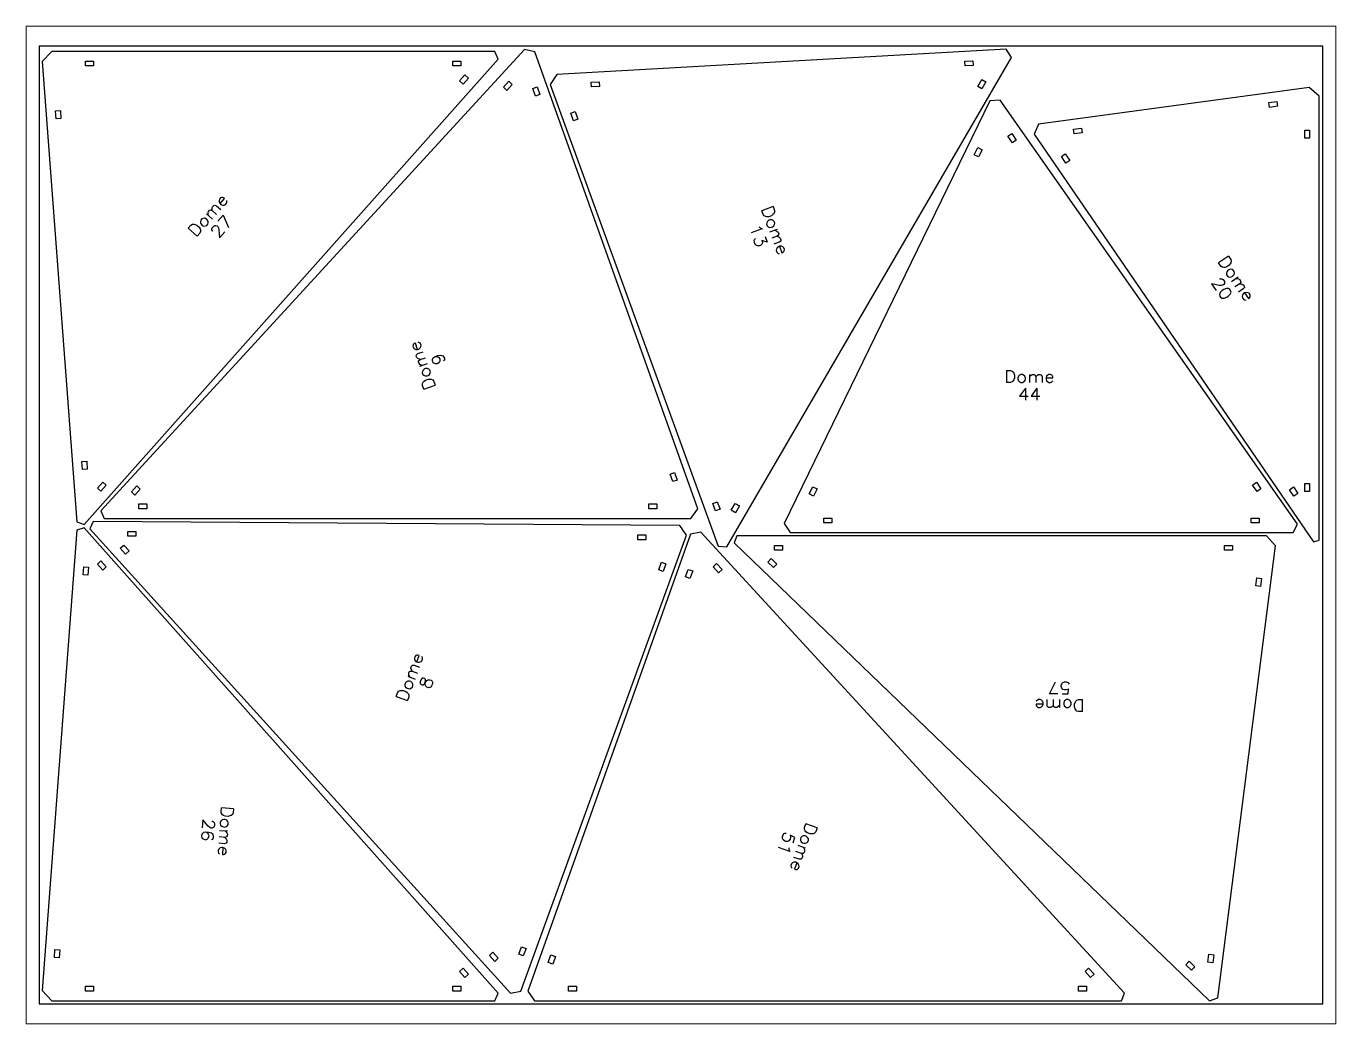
# Paper-space layout 'Layout' of a CAD drawing. Header units: millimetres, sheet in inches. Extents: x 0 to 10.5, y 0 to 8.
# The model-space entities are those that its viewports show. They can reach past a viewport. Long polylines and large blocks are cut down to what shows.
import ezdxf

# ---------------------------------------------------------------- set-up
doc = ezdxf.new("R2010")
doc.units = ezdxf.units.MM
doc.header["$MEASUREMENT"] = 0
for name, color, linetype, true_color in [('dome_cuts', 1, 'Continuous', 0xff0000), ('dome_marks', 2, 'Continuous', 0xffff00), ('Sheet', 18, 'Continuous', 0x000000)]:
    doc.layers.add(name, color=color, linetype=linetype, true_color=true_color)

msp = doc.modelspace()

# ---------------------------------------------------------------- linework, layer by layer
at = {"layer": 'dome_cuts', "color": 1, "true_color": 0xff0000}
for points in [[(28.21, 298.82), (286.16, 588.88), (284.03, 593.63), (7.88, 593.63), (2, 587.3), (23.51, 300.4)], [(34.03, 587.63), (34.03, 584.63), (29.03, 584.63), (29.03, 587.63)], [(410.41, 308.62), (309.01, 593.42), (302.58, 594.73), (38.45, 307.32), (40.51, 302.64), (406.19, 302.64)], [(262.83, 587.63), (262.83, 584.63), (257.83, 584.63), (257.83, 587.63)], [(318.41, 572.97), (423.1, 285.35), (428.46, 284.87), (605.85, 589.87), (602.7, 595), (322.58, 579.29)], [(581.92, 587.83), (582.09, 584.83), (577.09, 584.55), (576.93, 587.55)], [(264.26, 573.29), (262.02, 575.29), (265.34, 579.02), (267.59, 577.03)], [(292.69, 575.09), (294.89, 573.06), (291.51, 569.38), (289.3, 571.41)], [(312.12, 566.77), (309.3, 565.77), (307.62, 570.48), (310.45, 571.48)], [(349.02, 574.77), (349.19, 571.77), (344.2, 571.49), (344.03, 574.49)], [(587.51, 570.28), (584.92, 571.79), (587.43, 576.11), (590.03, 574.6)], [(620.09, 542.14), (794.05, 288.04), (797.64, 289.15), (797.64, 565.74), (791.35, 571.23), (622.8, 548.24)], [(467.92, 293.76), (781.45, 293.76), (784.15, 298.96), (598.82, 563.26), (592.4, 562.75), (464.34, 299.47)], [(10.31, 556.68), (13.3, 556.91), (13.68, 551.92), (10.69, 551.7)], [(331.28, 555.15), (334.1, 556.18), (335.81, 551.48), (332.99, 550.45)], [(771.2, 562.42), (771.61, 559.45), (766.65, 558.78), (766.25, 561.75)], [(608.92, 538.41), (606.46, 536.69), (603.59, 540.78), (606.05, 542.5)], [(649.52, 545.83), (649.93, 542.86), (644.97, 542.18), (644.57, 545.15)], [(791.64, 539.59), (788.64, 539.59), (788.64, 544.59), (791.64, 544.59)], [(584.93, 533.67), (587.62, 532.36), (585.44, 527.87), (582.74, 529.18)], [(636.99, 528.08), (639.47, 529.78), (642.29, 525.65), (639.82, 523.96)], [(26.7, 338.13), (29.69, 338.36), (30.06, 333.37), (27.07, 333.15)], [(397.66, 326.53), (394.84, 325.53), (393.16, 330.24), (395.99, 331.24)], [(38.6, 319.53), (36.36, 321.53), (39.68, 325.26), (41.92, 323.27)], [(60.9, 322.87), (63.11, 320.84), (59.72, 317.16), (57.52, 319.19)], [(482.14, 322.33), (484.83, 321.02), (482.65, 316.52), (479.95, 317.84)], [(761.36, 321.02), (758.9, 319.29), (756.03, 323.39), (758.49, 325.11)], [(779.1, 320.5), (781.58, 322.19), (784.4, 318.06), (781.93, 316.37)], [(791.64, 319.38), (788.64, 319.38), (788.64, 324.38), (791.64, 324.38)], [(62.15, 308.64), (62.15, 311.64), (67.15, 311.64), (67.15, 308.64)], [(380.04, 308.64), (380.04, 311.64), (385.04, 311.64), (385.04, 308.64)], [(419.79, 311.98), (422.61, 313), (424.32, 308.31), (421.5, 307.28)], [(433.91, 306.17), (431.31, 307.68), (433.83, 312), (436.42, 310.5)], [(489.07, 299.76), (489.07, 302.76), (494.07, 302.76), (494.07, 299.76)], [(755.3, 299.76), (755.3, 302.76), (760.3, 302.76), (760.3, 299.76)], [(23.51, 295.22), (2, 8.33), (7.88, 2), (284.03, 2), (286.16, 6.74), (28.21, 296.81)], [(300.13, 8.03), (403.53, 292.11), (399.35, 298.13), (33.67, 300.69), (31.59, 296.03), (293.69, 6.77)], [(60.27, 294.5), (60.25, 291.5), (55.25, 291.54), (55.27, 294.54)], [(405.89, 292.78), (304.48, 7.98), (308.7, 2), (674.39, 2), (676.44, 6.68), (412.31, 294.09)], [(50.57, 284.02), (52.79, 286.03), (56.15, 282.33), (53.92, 280.31)], [(378.16, 292.27), (378.14, 289.27), (373.14, 289.31), (373.16, 292.31)], [(764.79, 291.76), (434.82, 291.76), (433.04, 287.35), (729.21, 2), (734.58, 3.89), (770.34, 285.46)], [(463.28, 285.76), (463.28, 282.76), (458.28, 282.76), (458.28, 285.76)], [(743.64, 285.76), (743.64, 282.76), (738.64, 282.76), (738.64, 285.76)], [(454.1, 275.39), (456.18, 277.55), (459.78, 274.09), (457.7, 271.92)], [(27.82, 272.45), (30.81, 272.23), (30.44, 267.24), (27.45, 267.47)], [(41.92, 272.36), (39.68, 270.37), (36.36, 274.1), (38.6, 276.09)], [(388.94, 269.59), (386.12, 270.62), (387.84, 275.32), (390.65, 274.29)], [(404.44, 270.84), (407.27, 269.84), (405.59, 265.13), (402.77, 266.13)], [(425.59, 270.77), (423.38, 268.74), (420, 272.42), (422.21, 274.45)], [(761.09, 260.27), (758.12, 260.65), (758.75, 265.61), (761.72, 265.23)], [(9.94, 33.96), (12.93, 33.74), (12.56, 28.75), (9.56, 28.97)], [(301.72, 29.96), (298.91, 30.99), (300.62, 35.68), (303.43, 34.66)], [(280.58, 30.18), (282.8, 32.19), (286.16, 28.49), (283.94, 26.47)], [(318.91, 30.6), (321.73, 29.6), (320.05, 24.89), (317.23, 25.89)], [(714.54, 24.46), (716.62, 26.63), (720.23, 23.16), (718.14, 21)], [(731.3, 25.63), (728.32, 26.01), (728.95, 30.97), (731.93, 30.59)], [(267.59, 18.6), (265.34, 16.6), (262.02, 20.34), (264.26, 22.33)], [(657.38, 18.55), (655.17, 16.52), (651.78, 20.2), (653.99, 22.23)], [(29.03, 8), (29.03, 11), (34.03, 11), (34.03, 8)], [(257.83, 8), (257.83, 11), (262.83, 11), (262.83, 8)], [(329.85, 8), (329.85, 11), (334.85, 11), (334.85, 8)], [(647.74, 8), (647.74, 11), (652.74, 11), (652.74, 8)]]:
    msp.add_lwpolyline(points, close=True, dxfattribs=at)
at = {"layer": 'dome_marks', "color": 2, "true_color": 0xffff00}
for points in [[(108.82, 497.54), (109.56, 497.84)], [(109.56, 497.84), (110.6, 497.39)], [(112.38, 501.54), (112.17, 500.77)], [(112.17, 500.77), (112.23, 499.76)], [(112.23, 499.76), (112.79, 498.79)], [(113.09, 502.34), (112.38, 501.54)], [(112.79, 498.79), (115.64, 501.99)], [(112.79, 498.79), (113.32, 498.31)], [(113.83, 502.64), (113.09, 502.34)], [(113.32, 498.31), (114.36, 497.87)], [(114.33, 502.67), (113.83, 502.64)], [(115.1, 502.46), (114.33, 502.67)], [(114.36, 497.87), (115.37, 497.92)], [(115.64, 501.99), (115.1, 502.46)], [(115.37, 497.92), (116.11, 498.22)], [(116.11, 498.22), (116.82, 499.02)], [(116.82, 499.02), (117.03, 499.79)], [(117.03, 499.79), (116.97, 500.8)], [(103.21, 489.62), (102.2, 489.56)], [(104.25, 489.18), (103.21, 489.62)], [(104.31, 492.47), (108.04, 489.15)], [(105.29, 493.03), (105.49, 493.8)], [(105.37, 491.52), (105.29, 493.03)], [(105.49, 493.8), (106.21, 494.6)], [(106.21, 494.6), (106.95, 494.9)], [(106.95, 494.9), (107.98, 494.46)], [(107.9, 495.97), (108.1, 496.74)], [(107.98, 494.46), (107.9, 495.97)], [(107.98, 494.46), (110.65, 492.08)], [(108.1, 496.74), (108.82, 497.54)], [(110.6, 497.39), (113.26, 495.02)], [(111.49, 487.76), (114.81, 491.49)], [(114.81, 491.49), (118.04, 483.84)], [(457.35, 496.92), (450.3, 494.35)], [(451.15, 492), (450.3, 494.35)], [(451.86, 491.12), (451.15, 492)], [(452.77, 490.69), (451.86, 491.12)], [(453.56, 490.6), (452.77, 490.69)], [(454.69, 490.63), (453.56, 490.6)], [(456.37, 491.24), (454.69, 490.63)], [(457.26, 491.94), (456.37, 491.24)], [(457.81, 492.52), (457.26, 491.94)], [(457.35, 496.92), (458.2, 494.57)], [(458.23, 493.44), (457.81, 492.52)], [(458.2, 494.57), (458.23, 493.44)], [(92.94, 483.46), (94.61, 485.32)], [(92.94, 483.46), (98.55, 478.47)], [(94.61, 485.32), (95.59, 485.89)], [(95.59, 485.89), (96.59, 485.95)], [(96.59, 485.95), (97.36, 485.74)], [(97.36, 485.74), (98.4, 485.29)], [(98.4, 485.29), (99.74, 484.11)], [(99.74, 484.11), (100.3, 483.13)], [(100.3, 483.13), (100.6, 482.39)], [(100.75, 488.47), (100.54, 487.7)], [(100.54, 487.7), (100.6, 486.69)], [(100.6, 486.69), (101.16, 485.71)], [(100.6, 482.39), (100.66, 481.38)], [(101.46, 489.27), (100.75, 488.47)], [(101.16, 485.71), (101.69, 485.23)], [(102.2, 489.56), (101.46, 489.27)], [(101.69, 485.23), (102.73, 484.79)], [(102.73, 484.79), (103.74, 484.85)], [(103.74, 484.85), (104.48, 485.14)], [(104.78, 488.7), (104.25, 489.18)], [(104.48, 485.14), (105.19, 485.94)], [(105.34, 487.72), (104.78, 488.7)], [(105.19, 485.94), (105.4, 486.72)], [(105.4, 486.72), (105.34, 487.72)], [(107.72, 482.98), (107.93, 483.75)], [(107.75, 482.48), (107.72, 482.98)], [(108.05, 481.74), (107.75, 482.48)], [(107.93, 483.75), (108.88, 484.82)], [(108.31, 481.5), (108.05, 481.74)], [(108.88, 484.82), (109.62, 485.12)], [(109.62, 485.12), (110.12, 485.15)], [(110.12, 485.15), (110.89, 484.94)], [(110.89, 484.94), (111.43, 484.46)], [(111.43, 484.46), (111.73, 483.72)], [(111.73, 483.72), (112.05, 482.48)], [(112.05, 482.48), (112.35, 477.43)], [(450.67, 483.09), (443.63, 480.52)], [(448.72, 484.28), (449.3, 483.73)], [(449.3, 483.73), (450.67, 483.09)], [(453.44, 486.76), (453.35, 485.96)], [(453.35, 485.96), (453.72, 484.96)], [(453.87, 487.67), (453.44, 486.76)], [(453.72, 484.96), (454.3, 484.41)], [(454.76, 488.37), (453.87, 487.67)], [(454.3, 484.41), (455.21, 483.98)], [(455.43, 488.62), (454.76, 488.37)], [(459.88, 482.64), (455.18, 480.93)], [(455.21, 483.98), (456.34, 484.01)], [(456.56, 488.65), (455.43, 488.62)], [(456.34, 484.01), (457.01, 484.26)], [(457.47, 488.22), (456.56, 488.65)], [(457.01, 484.26), (457.9, 484.96)], [(458.05, 487.67), (457.47, 488.22)], [(457.9, 484.96), (458.33, 485.87)], [(458.42, 486.67), (458.05, 487.67)], [(458.33, 485.87), (458.42, 486.67)], [(458.54, 482.15), (459.91, 481.51)], [(459.91, 481.51), (460.49, 480.96)], [(100.21, 480.34), (98.55, 478.47)], [(100.66, 481.38), (100.21, 480.34)], [(112.35, 477.43), (115.67, 481.17)], [(445.67, 475.95), (445.89, 476.4)], [(445.7, 474.82), (445.67, 475.95)], [(446.07, 473.81), (445.7, 474.82)], [(445.89, 476.4), (446.43, 476.98)], [(446.77, 472.93), (446.07, 473.81)], [(450.37, 473.48), (449.49, 472.77)], [(453.73, 474.7), (450.31, 475.73)], [(450.31, 475.73), (450.68, 474.73)], [(450.59, 473.93), (450.37, 473.48)], [(450.68, 474.73), (450.59, 473.93)], [(452.38, 478.39), (453.73, 474.7)], [(459.88, 478.46), (456.53, 477.24)], [(461.23, 474.77), (457.87, 473.55)], [(460.77, 479.16), (459.88, 478.46)], [(459.88, 478.46), (461.26, 477.82)], [(460.49, 480.96), (460.86, 479.95)], [(460.86, 479.95), (460.77, 479.16)], [(462.11, 475.47), (461.23, 474.77)], [(461.26, 477.82), (461.84, 477.27)], [(461.84, 477.27), (462.2, 476.26)], [(462.2, 476.26), (462.11, 475.47)], [(447.69, 472.5), (446.77, 472.93)], [(448.82, 472.53), (447.69, 472.5)], [(449.49, 472.77), (448.82, 472.53)], [(459.43, 470.31), (459.34, 469.52)], [(459.34, 469.52), (459.7, 468.51)], [(459.86, 471.23), (459.43, 470.31)], [(459.7, 468.51), (460.28, 467.96)], [(460.74, 471.93), (459.86, 471.23)], [(460.28, 467.96), (461.2, 467.54)], [(461.41, 472.17), (460.74, 471.93)], [(462.54, 472.2), (461.41, 472.17)], [(461.41, 472.17), (462.88, 468.15)], [(463.46, 471.78), (462.54, 472.2)], [(462.88, 468.15), (463.55, 468.39)], [(464.04, 471.23), (463.46, 471.78)], [(463.55, 468.39), (464.1, 468.97)], [(464.4, 470.22), (464.04, 471.23)], [(464.1, 468.97), (464.31, 469.43)], [(464.31, 469.43), (464.4, 470.22)], [(741.08, 466.1), (734.89, 461.87)], [(741.08, 466.1), (742.49, 464.04)], [(736.3, 459.8), (734.89, 461.87)], [(737.2, 459.12), (736.3, 459.8)], [(738.2, 458.94), (737.2, 459.12)], [(738.99, 459.04), (738.2, 458.94)], [(740.07, 459.36), (738.99, 459.04)], [(740.7, 457.18), (740.01, 456.28)], [(741.55, 460.36), (740.07, 459.36)], [(741.28, 457.59), (740.7, 457.18)], [(742.37, 457.9), (741.28, 457.59)], [(742.23, 461.26), (741.55, 460.36)], [(742.62, 461.96), (742.23, 461.26)], [(743.36, 457.71), (742.37, 457.9)], [(742.49, 464.04), (742.8, 462.96)], [(742.8, 462.96), (742.62, 461.96)], [(744.06, 457.32), (743.36, 457.71)], [(744.67, 456.44), (744.06, 457.32)], [(735.47, 451.66), (735.77, 451.86)], [(735.77, 451.86), (736.56, 451.97)], [(736.56, 451.97), (737.06, 451.88)], [(737.06, 451.88), (737.75, 451.49)], [(737.75, 451.49), (738.56, 450.31)], [(738.58, 449.02), (738.19, 448.33)], [(738.56, 450.31), (738.67, 449.52)], [(738.67, 449.52), (738.58, 449.02)], [(740.01, 456.28), (739.83, 455.29)], [(739.83, 455.29), (739.94, 454.5)], [(739.94, 454.5), (740.54, 453.62)], [(740.54, 453.62), (741.24, 453.23)], [(741.24, 453.23), (742.23, 453.04)], [(742.23, 453.04), (743.32, 453.35)], [(747.09, 452.9), (742.96, 450.08)], [(743.32, 453.35), (743.91, 453.76)], [(743.91, 453.76), (744.59, 454.66)], [(744.59, 454.66), (744.78, 455.65)], [(744.78, 455.65), (744.67, 456.44)], [(748.13, 448.85), (745.18, 446.84)], [(745.91, 452.1), (747.4, 451.82)], [(747.4, 451.82), (748.1, 451.43)], [(748.1, 451.43), (748.7, 450.55)], [(748.81, 449.75), (748.13, 448.85)], [(748.13, 448.85), (749.62, 448.58)], [(748.7, 450.55), (748.81, 449.75)], [(735.52, 447.8), (730.56, 448.73)], [(730.56, 448.73), (733.38, 444.6)], [(735.97, 443.35), (735.49, 442.15)], [(735.49, 442.15), (735.8, 441.07)], [(736.81, 447.81), (735.52, 447.8)], [(735.8, 441.07), (736.21, 440.48)], [(737.24, 444.65), (735.97, 443.35)], [(737.6, 447.92), (736.81, 447.81)], [(738.13, 445.25), (737.24, 444.65)], [(738.19, 448.33), (737.6, 447.92)], [(739.8, 445.97), (738.13, 445.25)], [(741.09, 445.98), (739.8, 445.97)], [(740.07, 440.52), (740.95, 441.13)], [(740.95, 441.13), (742.22, 442.43)], [(741.99, 445.3), (741.09, 445.98)], [(742.39, 444.71), (741.99, 445.3)], [(742.22, 442.43), (742.7, 443.63)], [(742.7, 443.63), (742.39, 444.71)], [(750.35, 445.61), (747.4, 443.6)], [(749.62, 448.58), (750.32, 448.19)], [(749.9, 441.84), (749.71, 440.85)], [(749.71, 440.85), (749.82, 440.06)], [(750.58, 442.74), (749.9, 441.84)], [(750.32, 448.19), (750.92, 447.3)], [(751.03, 446.51), (750.35, 445.61)], [(751.17, 443.15), (750.58, 442.74)], [(750.92, 447.3), (751.03, 446.51)], [(752.26, 443.46), (751.17, 443.15)], [(751.17, 443.15), (753.59, 439.61)], [(753.25, 443.27), (752.26, 443.46)], [(753.95, 442.88), (753.25, 443.27)], [(754.55, 442), (753.95, 442.88)], [(754.18, 440.01), (754.57, 440.71)], [(754.66, 441.21), (754.55, 442)], [(754.57, 440.71), (754.66, 441.21)], [(736.21, 440.48), (737.11, 439.79)], [(737.11, 439.79), (738.39, 439.81)], [(738.39, 439.81), (740.07, 440.52)], [(749.82, 440.06), (750.43, 439.18)], [(750.43, 439.18), (751.12, 438.79)], [(751.12, 438.79), (752.12, 438.6)], [(753.59, 439.61), (754.18, 440.01)], [(233.03, 410.65), (232.93, 409.85)], [(232.93, 409.85), (233.29, 408.84)], [(233.25, 411.1), (233.03, 410.65)], [(233.8, 411.68), (233.25, 411.1)], [(233.29, 408.84), (233.87, 408.29)], [(234.47, 411.92), (233.8, 411.68)], [(233.87, 408.29), (234.78, 407.86)], [(235.91, 407.88), (234.47, 411.92)], [(235.91, 407.88), (236.58, 408.12)], [(237.07, 412.08), (236.16, 412.52)], [(236.58, 408.12), (237.47, 408.82)], [(237.64, 411.53), (237.07, 412.08)], [(237.47, 408.82), (237.91, 409.73)], [(238, 410.52), (237.64, 411.53)], [(237.91, 409.73), (238, 410.52)], [(234.78, 407.86), (235.91, 407.88)], [(235.09, 403.8), (235.19, 404.59)], [(235.45, 402.79), (235.09, 403.8)], [(235.19, 404.59), (236.08, 405.29)], [(236.03, 402.23), (235.45, 402.79)], [(237.39, 401.58), (236.03, 402.23)], [(236.08, 405.29), (239.44, 406.48)], [(236.41, 400.1), (236.5, 400.89)], [(236.77, 399.09), (236.41, 400.1)], [(236.5, 400.89), (237.39, 401.58)], [(237.39, 401.58), (240.76, 402.78)], [(245.23, 401.72), (245.66, 402.63)], [(245.25, 400.59), (245.23, 401.72)], [(245.37, 400.26), (245.25, 400.59)], [(246.07, 399.37), (245.37, 400.26)], [(245.66, 402.63), (246.89, 403.45)], [(246.89, 403.45), (248.57, 404.05)], [(246.89, 403.45), (248.02, 403.47)], [(248.02, 403.47), (248.93, 403.04)], [(248.57, 404.05), (250.37, 404.31)], [(248.93, 403.04), (249.63, 402.15)], [(249.77, 400.68), (249.34, 399.77)], [(249.63, 402.15), (249.75, 401.81)], [(249.75, 401.81), (249.77, 400.68)], [(250.37, 404.31), (251.62, 404)], [(251.62, 404), (252.32, 403.11)], [(252.58, 401.31), (252.03, 400.73)], [(252.32, 403.11), (252.56, 402.44)], [(252.56, 402.44), (252.58, 401.31)], [(237.34, 398.53), (236.77, 399.09)], [(238.71, 397.88), (237.34, 398.53)], [(237.37, 397.4), (242.08, 399.08)], [(238.9, 394.16), (238.8, 393.37)], [(238.8, 393.37), (239.16, 392.36)], [(239.33, 395.07), (238.9, 394.16)], [(239.16, 392.36), (239.74, 391.8)], [(240.22, 395.77), (239.33, 395.07)], [(239.74, 391.8), (240.65, 391.37)], [(240.9, 396.01), (240.22, 395.77)], [(242.03, 396.03), (240.9, 396.01)], [(242.94, 395.6), (242.03, 396.03)], [(242.45, 391.63), (243.34, 392.33)], [(243.51, 395.04), (242.94, 395.6)], [(243.34, 392.33), (243.78, 393.24)], [(243.87, 394.04), (243.51, 395.04)], [(243.78, 393.24), (243.87, 394.04)], [(246.98, 398.93), (246.07, 399.37)], [(248.11, 398.96), (246.98, 398.93)], [(248.45, 399.08), (248.11, 398.96)], [(249.34, 399.77), (248.45, 399.08)], [(602.8, 394.82), (602.8, 387.32)], [(602.8, 394.82), (605.3, 394.82)], [(605.3, 394.82), (606.37, 394.46)], [(606.37, 394.46), (607.08, 393.75)], [(607.08, 393.75), (607.44, 393.03)], [(607.44, 393.03), (607.8, 391.96)], [(607.8, 391.96), (607.8, 390.18)], [(611.01, 391.96), (610.3, 391.25)], [(611.73, 392.32), (611.01, 391.96)], [(612.8, 392.32), (611.73, 392.32)], [(613.51, 391.96), (612.8, 392.32)], [(614.23, 391.25), (613.51, 391.96)], [(617.08, 392.32), (617.08, 387.32)], [(617.08, 390.89), (618.15, 391.96)], [(618.15, 391.96), (618.87, 392.32)], [(618.87, 392.32), (619.94, 392.32)], [(619.94, 392.32), (620.65, 391.96)], [(620.65, 391.96), (621.01, 390.89)], [(621.01, 390.89), (622.08, 391.96)], [(622.08, 391.96), (622.8, 392.32)], [(622.8, 392.32), (623.87, 392.32)], [(623.87, 392.32), (624.58, 391.96)], [(624.58, 391.96), (624.94, 390.89)], [(628.51, 391.96), (627.8, 391.25)], [(629.23, 392.32), (628.51, 391.96)], [(630.3, 392.32), (629.23, 392.32)], [(631.01, 391.96), (630.3, 392.32)], [(631.37, 391.61), (631.01, 391.96)], [(238.94, 386.59), (239.37, 387.5)], [(238.96, 385.46), (238.94, 386.59)], [(239.8, 383.11), (238.96, 385.46)], [(239.37, 387.5), (239.93, 388.08)], [(239.8, 383.11), (246.87, 385.62)], [(239.93, 388.08), (240.82, 388.78)], [(240.65, 391.37), (241.78, 391.39)], [(240.82, 388.78), (242.5, 389.38)], [(241.78, 391.39), (242.45, 391.63)], [(242.5, 389.38), (243.63, 389.4)], [(243.63, 389.4), (244.42, 389.3)], [(244.42, 389.3), (245.33, 388.87)], [(245.33, 388.87), (246.03, 387.98)], [(246.03, 387.98), (246.87, 385.62)], [(605.3, 387.32), (602.8, 387.32)], [(606.37, 387.68), (605.3, 387.32)], [(607.08, 388.39), (606.37, 387.68)], [(607.44, 389.11), (607.08, 388.39)], [(607.8, 390.18), (607.44, 389.11)], [(610.3, 391.25), (609.94, 390.18)], [(609.94, 390.18), (609.94, 389.46)], [(609.94, 389.46), (610.3, 388.39)], [(610.3, 388.39), (611.01, 387.68)], [(611.01, 387.68), (611.73, 387.32)], [(614.58, 383.82), (611.01, 378.82)], [(611.73, 387.32), (612.8, 387.32)], [(612.8, 387.32), (613.51, 387.68)], [(613.51, 387.68), (614.23, 388.39)], [(614.58, 390.18), (614.23, 391.25)], [(614.23, 388.39), (614.58, 389.46)], [(614.58, 389.46), (614.58, 390.18)], [(614.58, 383.82), (614.58, 376.32)], [(621.73, 383.82), (618.15, 378.82)], [(621.01, 390.89), (621.01, 387.32)], [(621.73, 383.82), (621.73, 376.32)], [(624.94, 390.89), (624.94, 387.32)], [(627.8, 391.25), (627.44, 390.18)], [(627.44, 390.18), (631.73, 390.18)], [(627.44, 390.18), (627.44, 389.46)], [(627.44, 389.46), (627.8, 388.39)], [(627.8, 388.39), (628.51, 387.68)], [(628.51, 387.68), (629.23, 387.32)], [(629.23, 387.32), (630.3, 387.32)], [(630.3, 387.32), (631.01, 387.68)], [(631.01, 387.68), (631.73, 388.39)], [(631.73, 390.89), (631.37, 391.61)], [(631.73, 390.18), (631.73, 390.89)], [(611.01, 378.82), (616.37, 378.82)], [(618.15, 378.82), (623.51, 378.82)], [(234.26, 216.63), (233.9, 215.62)], [(233.9, 215.62), (233.99, 214.83)], [(233.99, 214.83), (234.41, 213.91)], [(234.84, 217.18), (234.26, 216.63)], [(234.41, 213.91), (235.3, 213.21)], [(235.3, 217.39), (234.84, 217.18)], [(236.09, 217.48), (235.3, 217.39)], [(235.3, 213.21), (236.76, 217.24)], [(235.3, 213.21), (235.97, 212.97)], [(235.97, 212.97), (237.1, 212.94)], [(236.76, 217.24), (236.09, 217.48)], [(237.1, 212.94), (238.01, 213.36)], [(238.01, 213.36), (238.59, 213.91)], [(238.87, 215.71), (238.44, 216.63)], [(238.59, 213.91), (238.96, 214.92)], [(238.96, 214.92), (238.87, 215.71)], [(229.74, 204.21), (234.44, 202.5)], [(230.35, 205.89), (230.72, 206.9)], [(230.44, 205.1), (230.35, 205.89)], [(231.09, 203.72), (230.44, 205.1)], [(230.72, 206.9), (231.3, 207.44)], [(231.3, 207.44), (232.43, 207.41)], [(231.7, 209.58), (232.06, 210.59)], [(231.79, 208.79), (231.7, 209.58)], [(232.43, 207.41), (231.79, 208.79)], [(232.06, 210.59), (232.64, 211.14)], [(232.43, 207.41), (235.78, 206.19)], [(232.64, 211.14), (233.77, 211.11)], [(233.77, 211.11), (237.13, 209.88)], [(228.28, 200.18), (227.91, 199.18)], [(227.91, 199.18), (228, 198.38)], [(228, 198.38), (228.43, 197.47)], [(228.86, 200.73), (228.28, 200.18)], [(228.43, 197.47), (229.31, 196.77)], [(229.77, 201.16), (228.86, 200.73)], [(229.31, 196.77), (229.98, 196.52)], [(230.9, 201.13), (229.77, 201.16)], [(229.98, 196.52), (231.11, 196.49)], [(231.57, 200.88), (230.9, 201.13)], [(231.11, 196.49), (232.03, 196.92)], [(232.46, 200.18), (231.57, 200.88)], [(232.03, 196.92), (232.61, 197.47)], [(232.88, 199.27), (232.46, 200.18)], [(232.61, 197.47), (232.98, 198.47)], [(232.98, 198.47), (232.88, 199.27)], [(237.55, 200.8), (237.52, 199.67)], [(237.52, 199.67), (238.07, 199.09)], [(238.04, 202.14), (237.55, 200.8)], [(238.74, 203.03), (238.04, 202.14)], [(238.07, 199.09), (238.74, 198.85)], [(239.53, 203.12), (238.74, 203.03)], [(238.74, 198.85), (239.53, 198.94)], [(240.2, 202.87), (239.53, 203.12)], [(239.53, 198.94), (240.11, 199.49)], [(240.11, 199.49), (240.93, 200.71)], [(240.75, 202.29), (240.2, 202.87)], [(240.66, 198.91), (240.69, 200.04)], [(241.09, 197.99), (240.66, 198.91)], [(240.69, 200.04), (240.84, 201.5)], [(240.84, 201.5), (240.75, 202.29)], [(240.93, 200.71), (241.64, 201.59)], [(241.63, 197.41), (241.09, 197.99)], [(242.64, 197.05), (241.63, 197.41)], [(241.64, 201.59), (242.55, 202.02)], [(242.55, 202.02), (243.34, 202.11)], [(243.43, 197.14), (242.64, 197.05)], [(243.34, 202.11), (244.35, 201.74)], [(243.89, 197.35), (243.43, 197.14)], [(244.59, 198.23), (243.89, 197.35)], [(244.35, 201.74), (244.9, 201.16)], [(245.08, 199.58), (244.59, 198.23)], [(244.9, 201.16), (245.11, 200.71)], [(245.11, 200.71), (245.08, 199.58)], [(629.71, 193.23), (633.28, 200.73)], [(636.85, 198.58), (637.21, 199.66)], [(636.85, 197.87), (636.85, 198.58)], [(637.21, 196.8), (636.85, 197.87)], [(637.21, 199.66), (637.93, 200.37)], [(637.93, 196.08), (637.21, 196.8)], [(637.93, 200.37), (639, 200.73)], [(639, 195.73), (637.93, 196.08)], [(639, 200.73), (640.07, 200.73)], [(640.07, 200.73), (641.14, 200.37)], [(641.14, 196.08), (640.07, 195.73)], [(641.14, 200.37), (641.5, 200.01)], [(641.14, 193.23), (641.5, 196.44)], [(641.5, 196.44), (641.14, 196.08)], [(641.5, 200.01), (641.85, 199.3)], [(222.51, 191.64), (223.36, 193.99)], [(222.51, 191.64), (229.56, 189.08)], [(223.36, 193.99), (224.06, 194.88)], [(224.06, 194.88), (224.98, 195.3)], [(224.98, 195.3), (225.77, 195.39)], [(225.77, 195.39), (226.9, 195.36)], [(226.9, 195.36), (228.58, 194.75)], [(228.58, 194.75), (229.47, 194.05)], [(229.47, 194.05), (230.01, 193.47)], [(230.41, 191.43), (229.56, 189.08)], [(230.01, 193.47), (230.44, 192.55)], [(230.44, 192.55), (230.41, 191.43)], [(622.03, 189.37), (621.32, 188.66)], [(622.75, 189.73), (622.03, 189.37)], [(623.82, 189.73), (622.75, 189.73)], [(624.53, 189.37), (623.82, 189.73)], [(625.25, 188.66), (624.53, 189.37)], [(625.6, 187.58), (625.25, 188.66)], [(628.1, 186.16), (628.1, 189.73)], [(634.71, 193.23), (629.71, 193.23)], [(632.03, 186.16), (632.03, 189.73)], [(635.96, 184.73), (635.96, 189.73)], [(637.57, 193.23), (641.14, 193.23)], [(638.82, 188.66), (638.46, 187.58)], [(639.53, 189.37), (638.82, 188.66)], [(640.07, 195.73), (639, 195.73)], [(640.25, 189.73), (639.53, 189.37)], [(641.32, 189.73), (640.25, 189.73)], [(642.03, 189.37), (641.32, 189.73)], [(642.75, 188.66), (642.03, 189.37)], [(643.1, 187.58), (642.75, 188.66)], [(645.25, 186.87), (645.6, 187.94)], [(645.6, 187.94), (645.96, 188.66)], [(645.96, 188.66), (646.68, 189.37)], [(646.68, 189.37), (647.75, 189.73)], [(647.75, 189.73), (650.25, 189.73)], [(650.25, 182.23), (650.25, 189.73)], [(625.6, 186.87), (621.32, 186.87)], [(621.32, 186.87), (621.32, 186.16)], [(621.32, 186.16), (621.68, 185.44)], [(621.68, 185.44), (622.03, 185.08)], [(622.03, 185.08), (622.75, 184.73)], [(622.75, 184.73), (623.82, 184.73)], [(623.82, 184.73), (624.53, 185.08)], [(624.53, 185.08), (625.25, 185.8)], [(625.25, 185.8), (625.6, 186.87)], [(625.6, 186.87), (625.6, 187.58)], [(628.46, 185.08), (628.1, 186.16)], [(629.18, 184.73), (628.46, 185.08)], [(630.25, 184.73), (629.18, 184.73)], [(630.96, 185.08), (630.25, 184.73)], [(632.03, 186.16), (630.96, 185.08)], [(632.39, 185.08), (632.03, 186.16)], [(633.1, 184.73), (632.39, 185.08)], [(634.18, 184.73), (633.1, 184.73)], [(634.89, 185.08), (634.18, 184.73)], [(635.96, 186.16), (634.89, 185.08)], [(638.46, 187.58), (638.46, 186.87)], [(638.46, 186.87), (638.82, 185.8)], [(638.82, 185.8), (639.53, 185.08)], [(639.53, 185.08), (640.25, 184.73)], [(640.25, 184.73), (641.32, 184.73)], [(641.32, 184.73), (642.03, 185.08)], [(642.03, 185.08), (642.75, 185.8)], [(642.75, 185.8), (643.1, 186.87)], [(643.1, 186.87), (643.1, 187.58)], [(645.25, 185.08), (645.25, 186.87)], [(645.6, 184.01), (645.25, 185.08)], [(645.96, 183.3), (645.6, 184.01)], [(646.68, 182.58), (645.96, 183.3)], [(647.75, 182.23), (646.68, 182.58)], [(650.25, 182.23), (647.75, 182.23)], [(102.01, 114.7), (101.63, 109.71)], [(105.3, 110.87), (102.01, 114.7)], [(114.11, 114.69), (113.35, 114.03)], [(113.42, 119.75), (113.6, 122.25)], [(113.69, 118.66), (113.42, 119.75)], [(121.08, 121.68), (113.6, 122.25)], [(114.35, 117.89), (113.69, 118.66)], [(115.21, 114.96), (114.11, 114.69)], [(115.04, 117.48), (114.35, 117.89)], [(116.08, 117.05), (115.04, 117.48)], [(115.92, 114.91), (115.21, 114.96)], [(116.96, 114.47), (115.92, 114.91)], [(117.86, 116.91), (116.08, 117.05)], [(117.62, 113.71), (116.96, 114.47)], [(118.96, 117.19), (117.86, 116.91)], [(119.69, 117.49), (118.96, 117.19)], [(120.46, 118.15), (119.69, 117.49)], [(120.9, 119.19), (120.46, 118.15)], [(121.08, 121.68), (120.9, 119.19)], [(101.72, 106.12), (101.29, 105.08)], [(102.49, 106.78), (101.72, 106.12)], [(103.94, 107.03), (102.49, 106.78)], [(105.72, 106.9), (103.94, 107.03)], [(104.98, 106.6), (103.94, 107.03)], [(105.64, 105.83), (104.98, 106.6)], [(106.32, 110.08), (105.3, 110.87)], [(107.47, 106.41), (105.72, 106.9)], [(107, 109.67), (106.32, 110.08)], [(107.71, 109.61), (107, 109.67)], [(108.49, 105.62), (107.47, 106.41)], [(107.68, 113.91), (108.03, 113.89)], [(108.45, 109.92), (107.71, 109.61)], [(108.03, 113.89), (108.72, 113.48)], [(108.84, 110.25), (108.45, 109.92)], [(108.72, 113.48), (109.05, 113.1)], [(109.25, 110.93), (108.84, 110.25)], [(109.05, 113.1), (109.35, 112.36)], [(109.35, 112.36), (109.25, 110.93)], [(117.52, 107.63), (112.54, 108)], [(112.94, 113.34), (112.86, 112.27)], [(112.86, 112.27), (113.16, 111.53)], [(113.35, 114.03), (112.94, 113.34)], [(113.16, 111.53), (113.82, 110.77)], [(113.82, 110.77), (114.86, 110.33)], [(114.86, 110.33), (115.57, 110.28)], [(115.57, 110.28), (116.67, 110.55)], [(116.1, 107.73), (117.09, 106.58)], [(116.67, 110.55), (117.43, 111.21)], [(117.09, 106.58), (117.39, 105.84)], [(117.43, 111.21), (117.84, 111.9)], [(117.92, 112.97), (117.62, 113.71)], [(117.84, 111.9), (117.92, 112.97)], [(463.59, 105.33), (464.29, 106.22)], [(464.29, 106.22), (464.74, 106.43)], [(464.74, 106.43), (465.53, 106.53)], [(476.86, 108.75), (476.89, 109.88)], [(477.3, 107.84), (476.86, 108.75)], [(476.89, 109.88), (477.73, 112.24)], [(477.85, 107.26), (477.3, 107.84)], [(484.79, 109.72), (477.73, 112.24)], [(478.74, 106.57), (477.85, 107.26)], [(480.42, 105.97), (478.74, 106.57)], [(483.26, 106.48), (482.34, 106.04)], [(483.95, 107.37), (483.26, 106.48)], [(484.79, 109.72), (483.95, 107.37)], [(101.29, 105.08), (101.26, 104.73)], [(101.26, 104.73), (101.54, 103.63)], [(101.54, 103.63), (102.19, 102.87)], [(102.19, 102.87), (103.24, 102.43)], [(103.24, 102.43), (103.59, 102.4)], [(103.59, 102.4), (104.69, 102.68)], [(104.69, 102.68), (105.45, 103.34)], [(105.45, 103.34), (105.89, 104.38)], [(105.92, 104.74), (105.64, 105.83)], [(105.89, 104.38), (105.92, 104.74)], [(107.54, 102.46), (108.28, 102.77)], [(108.28, 102.77), (108.71, 103.81)], [(108.77, 104.52), (108.49, 105.62)], [(108.71, 103.81), (108.77, 104.52)], [(115.51, 99.9), (111.95, 100.16)], [(115.8, 103.81), (112.24, 104.08)], [(116.6, 100.17), (115.51, 99.9)], [(116.9, 104.09), (115.8, 103.81)], [(115.8, 103.81), (116.79, 102.67)], [(117.01, 100.86), (116.6, 100.17)], [(116.79, 102.67), (117.09, 101.93)], [(117.31, 104.78), (116.9, 104.09)], [(117.09, 101.93), (117.01, 100.86)], [(117.39, 105.84), (117.31, 104.78)], [(463.21, 103.19), (463.23, 104.32)], [(463.64, 102.28), (463.21, 103.19)], [(463.23, 104.32), (463.59, 105.33)], [(464.53, 101.58), (463.64, 102.28)], [(465.2, 101.34), (464.53, 101.58)], [(466.33, 101.32), (465.2, 101.34)], [(467.24, 101.75), (466.33, 101.32)], [(467.94, 102.64), (467.24, 101.75)], [(468.3, 103.65), (467.94, 102.64)], [(471.01, 103.82), (468.11, 105.24)], [(468.11, 105.24), (468.32, 104.78)], [(468.32, 104.78), (468.3, 103.65)], [(469.82, 100.46), (471.01, 103.82)], [(477.64, 97.1), (472.93, 98.78)], [(474.73, 103.83), (474.37, 102.82)], [(474.37, 102.82), (474.47, 102.02)], [(474.47, 102.02), (474.9, 101.11)], [(475.31, 104.38), (474.73, 103.83)], [(474.9, 101.11), (475.79, 100.41)], [(476.22, 104.81), (475.31, 104.38)], [(475.79, 100.41), (476.46, 100.18)], [(477.35, 104.79), (476.22, 104.81)], [(476.46, 100.18), (477.59, 100.15)], [(478.02, 104.55), (477.35, 104.79)], [(477.59, 100.15), (478.51, 100.59)], [(478.91, 103.85), (478.02, 104.55)], [(478.51, 100.59), (479.08, 101.14)], [(479.34, 102.94), (478.91, 103.85)], [(479.08, 101.14), (479.44, 102.15)], [(479.44, 102.15), (479.34, 102.94)], [(481.55, 105.95), (480.42, 105.97)], [(482.34, 106.04), (481.55, 105.95)], [(111.63, 95.89), (111.55, 94.82)], [(111.55, 94.82), (111.85, 94.08)], [(112.04, 96.58), (111.63, 95.89)], [(111.85, 94.08), (112.51, 93.32)], [(112.8, 97.24), (112.04, 96.58)], [(113.9, 97.51), (112.8, 97.24)], [(114.61, 97.46), (113.9, 97.51)], [(114.61, 97.46), (114.29, 93.18)], [(114.29, 93.18), (115, 93.13)], [(115.65, 97.02), (114.61, 97.46)], [(115, 93.13), (115.74, 93.43)], [(116.31, 96.26), (115.65, 97.02)], [(115.74, 93.43), (116.12, 93.76)], [(116.12, 93.76), (116.53, 94.45)], [(116.61, 95.52), (116.31, 96.26)], [(116.53, 94.45), (116.61, 95.52)], [(467.9, 95.07), (460.83, 97.59)], [(467.15, 97.24), (467.25, 96.44)], [(467.25, 96.44), (467.9, 95.07)], [(473.66, 90.18), (470.3, 91.38)], [(474.98, 93.88), (471.62, 95.08)], [(474.79, 90.16), (473.66, 90.18)], [(475.37, 90.71), (474.79, 90.16)], [(476.11, 93.86), (474.98, 93.88)], [(474.98, 93.88), (475.63, 92.51)], [(475.73, 91.72), (475.37, 90.71)], [(475.63, 92.51), (475.73, 91.72)], [(476.69, 94.41), (476.11, 93.86)], [(476.3, 97.58), (476.95, 96.21)], [(477.05, 95.42), (476.69, 94.41)], [(476.95, 96.21), (477.05, 95.42)], [(468.86, 87.34), (468.5, 86.33)], [(468.5, 86.33), (468.6, 85.54)], [(468.6, 85.54), (469.03, 84.62)], [(469.44, 87.89), (468.86, 87.34)], [(470.35, 88.33), (469.44, 87.89)], [(471.48, 88.3), (470.35, 88.33)], [(472.15, 88.06), (470.71, 84.03)], [(470.71, 84.03), (471.39, 83.79)], [(471.39, 83.79), (472.18, 83.88)], [(472.15, 88.06), (471.48, 88.3)], [(473.04, 87.37), (472.15, 88.06)], [(472.18, 83.88), (472.64, 84.1)], [(472.64, 84.1), (473.21, 84.65)], [(473.47, 86.45), (473.04, 87.37)], [(473.21, 84.65), (473.57, 85.66)], [(473.57, 85.66), (473.47, 86.45)]]:
    msp.add_lwpolyline(points, dxfattribs=at)
at = {"layer": 'Sheet', "color": 18, "true_color": 0x000000}
msp.add_lwpolyline([(0, 0), (800, 0), (800, 597), (0, 597)], close=True, dxfattribs=at)

psp = doc.layouts.new('Layout')

# ---------------------------------------------------------------- viewports
at = {"layer": '0'}
psp.add_viewport(center=(5.25, 4), size=(10.5, 8), view_center_point=(400, 298.5), view_height=621.71429, dxfattribs=at)

doc.saveas('drawing.dxf')
